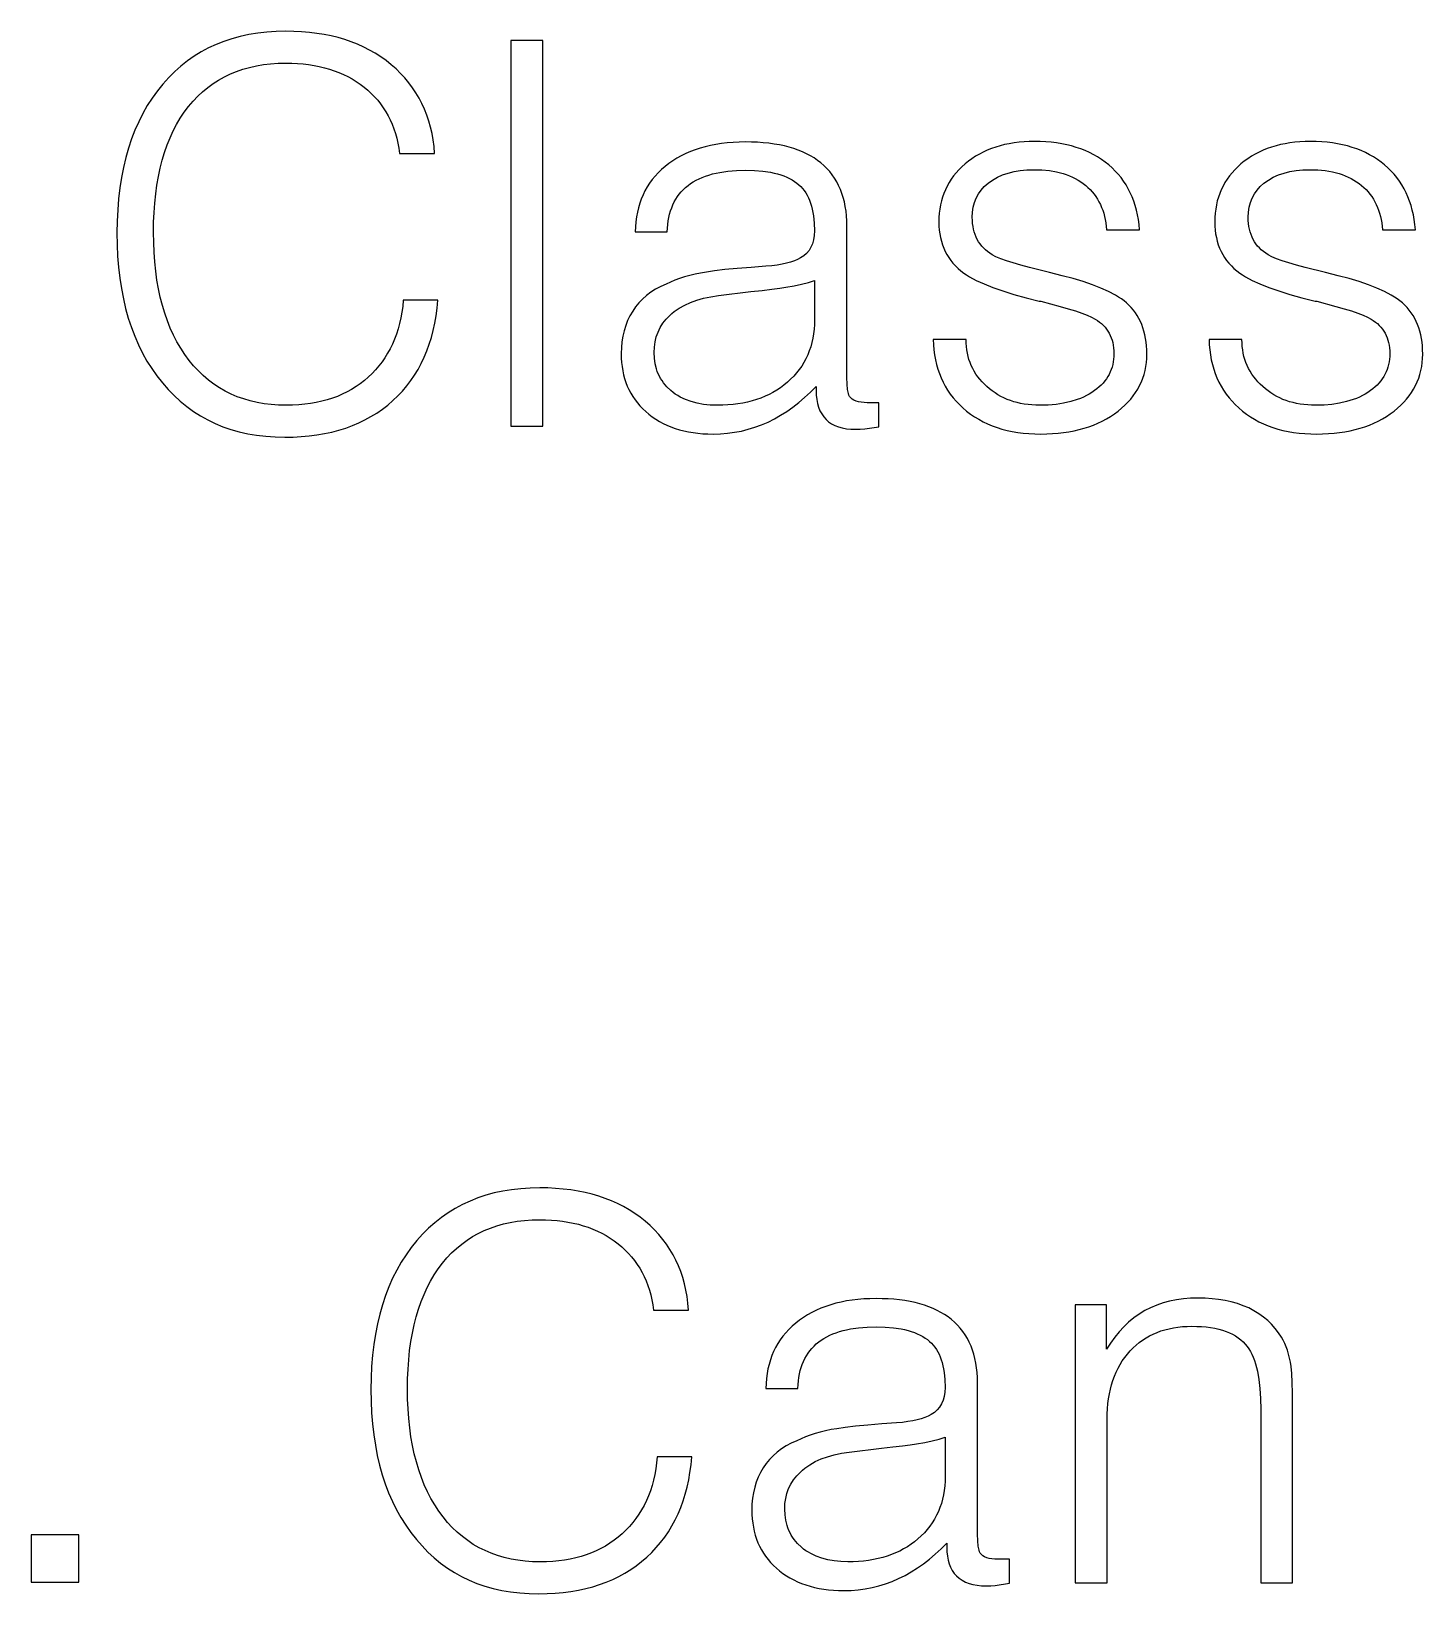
# Model space of a CAD drawing. Header units: millimetres. Extents: x 17 to 658, y 14 to 591.
# Drawn here: x 379.6 to 451.8, y 509.8 to 590.9 of the extents above; entities that cross this region are included whole.
import ezdxf

# ---------------------------------------------------------------- set-up
doc = ezdxf.new("R2010")
doc.units = ezdxf.units.MM

msp = doc.modelspace()

# ---------------------------------------------------------------- linework, layer by layer
at = {"flags": 128}
for points in [[(398.89047, 576.89589), (398.857971, 576.581802), (398.814674, 576.276395), (398.760579, 575.979668), (398.695687, 575.691621), (398.619996, 575.412256), (398.533508, 575.141571), (398.436223, 574.879566), (398.328139, 574.626242), (398.209258, 574.381599), (398.079579, 574.145636), (397.939102, 573.918353), (397.787827, 573.699752), (397.625755, 573.48983), (397.452885, 573.28859), (397.269217, 573.09603), (397.074752, 572.91215), (396.870759, 572.73494), (396.658508, 572.569162), (396.438001, 572.414818), (396.209237, 572.271906), (395.972215, 572.140427), (395.726937, 572.020382), (395.473401, 571.911769), (395.211608, 571.814589), (394.941558, 571.728842), (394.663251, 571.654528), (394.376687, 571.591647), (394.081865, 571.540199), (393.778787, 571.500183), (393.467451, 571.471601), (393.147859, 571.454452), (392.820009, 571.448735), (392.425573, 571.457839), (392.041723, 571.485151), (391.668459, 571.530671), (391.305781, 571.594399), (390.95369, 571.676335), (390.612184, 571.776479), (390.281264, 571.894831), (389.96093, 572.031391), (389.651183, 572.186159), (389.352021, 572.359135), (389.063446, 572.550319), (388.785456, 572.759711), (388.518053, 572.987311), (388.261235, 573.233119), (388.015004, 573.497135), (387.779359, 573.779359), (387.556205, 574.084766), (387.347448, 574.404782), (387.153088, 574.739407), (386.973126, 575.08864), (386.80756, 575.452483), (386.656391, 575.830934), (386.519619, 576.223994), (386.397245, 576.631662), (386.289267, 577.053939), (386.195687, 577.490825), (386.116503, 577.94232), (386.051716, 578.408424), (386.001327, 578.889136), (385.965334, 579.384457), (385.943739, 579.894387), (385.93654, 580.418925), (385.943633, 580.939864), (385.964911, 581.445771), (386.000374, 581.936646), (386.050023, 582.412489), (386.113856, 582.873299), (386.191876, 583.319077), (386.28408, 583.749824), (386.39047, 584.165537), (386.511045, 584.566219), (386.645805, 584.951869), (386.794751, 585.322486), (386.957882, 585.678071), (387.135198, 586.018624), (387.326699, 586.344145), (387.532386, 586.654634), (387.752258, 586.95009), (387.984728, 587.222469), (388.228207, 587.477275), (388.482695, 587.714509), (388.748193, 587.934169), (389.024701, 588.136256), (389.312218, 588.320771), (389.610744, 588.487713), (389.92028, 588.637082), (390.240825, 588.768878), (390.57238, 588.883102), (390.914945, 588.979752), (391.268519, 589.05883), (391.633102, 589.120335), (392.008695, 589.164267), (392.395297, 589.190626), (392.792909, 589.199413), (393.100963, 589.194543), (393.401818, 589.179935), (393.695475, 589.155587), (393.981933, 589.1215), (394.261193, 589.077673), (394.533254, 589.024108), (394.798117, 588.960803), (395.055781, 588.88776), (395.306247, 588.804977), (395.549514, 588.712455), (395.785583, 588.610194), (396.014453, 588.498193), (396.236125, 588.376454), (396.450598, 588.244975), (396.657873, 588.103757), (396.857949, 587.9528), (397.049345, 587.793269), (397.230578, 587.626327), (397.401649, 587.451975), (397.562556, 587.270212), (397.713302, 587.08104), (397.853884, 586.884457), (397.984304, 586.680464), (398.104562, 586.469061), (398.214657, 586.250247), (398.314589, 586.024023), (398.404359, 585.790389), (398.483966, 585.549345), (398.55341, 585.300891), (398.612692, 585.045026), (398.661811, 584.781751), (398.700768, 584.511066), (400.516486, 584.511066), (400.485469, 584.865698), (400.439843, 585.211439), (400.379608, 585.548286), (400.304765, 585.876242), (400.215313, 586.195305), (400.111252, 586.505477), (399.992583, 586.806755), (399.859304, 587.099142), (399.711417, 587.382636), (399.548922, 587.657238), (399.371817, 587.922948), (399.180104, 588.179765), (398.973782, 588.42769), (398.752851, 588.666723), (398.517312, 588.896864), (398.267164, 589.118112), (398.001242, 589.328139), (397.725158, 589.524616), (397.438911, 589.707543), (397.142502, 589.87692), (396.83593, 590.032746), (396.519196, 590.175023), (396.192299, 590.303749), (395.855239, 590.418925), (395.508017, 590.520551), (395.150632, 590.608627), (394.783085, 590.683153), (394.405375, 590.744128), (394.017502, 590.791554), (393.619467, 590.825429), (393.211269, 590.845754), (392.792909, 590.852529), (392.294835, 590.841837), (391.8101, 590.809762), (391.338704, 590.756302), (390.880646, 590.681459), (390.435926, 590.585232), (390.004545, 590.467621), (389.586502, 590.328626), (389.181798, 590.168248), (388.790432, 589.986485), (388.412404, 589.783339), (388.047715, 589.558809), (387.696364, 589.312895), (387.358352, 589.045598), (387.033678, 588.756916), (386.722342, 588.446851), (386.424345, 588.115402), (386.135558, 587.758123), (385.865402, 587.384118), (385.613878, 586.993387), (385.380985, 586.58593), (385.166723, 586.161748), (384.971093, 585.720839), (384.794094, 585.263204), (384.635727, 584.788844), (384.495991, 584.297757), (384.374887, 583.789945), (384.272414, 583.265406), (384.188573, 582.724142), (384.123363, 582.166151), (384.076784, 581.591435), (384.048837, 580.999993), (384.039521, 580.391825), (384.048731, 579.780269), (384.076361, 579.185439), (384.12241, 578.607335), (384.186879, 578.045958), (384.269768, 577.501306), (384.371076, 576.97338), (384.490804, 576.46218), (384.628952, 575.967706), (384.78552, 575.489957), (384.960507, 575.028935), (385.153914, 574.584639), (385.365741, 574.157069), (385.595987, 573.746224), (385.844653, 573.352106), (386.111739, 572.974713), (386.397245, 572.614047), (386.69196, 572.272753), (387.000226, 571.953478), (387.322042, 571.656222), (387.657407, 571.380985), (388.006323, 571.127766), (388.36879, 570.896567), (388.744806, 570.687387), (389.134372, 570.500226), (389.537489, 570.335084), (389.954155, 570.19196), (390.384372, 570.070856), (390.828139, 569.971771), (391.285456, 569.894704), (391.756323, 569.839657), (392.240741, 569.806628), (392.738708, 569.795619), (393.173477, 569.803029), (393.597025, 569.82526), (394.009351, 569.862311), (394.410456, 569.914182), (394.80034, 569.980875), (395.179003, 570.062387), (395.546445, 570.15872), (395.902665, 570.269874), (396.247664, 570.395847), (396.581442, 570.536642), (396.903999, 570.692257), (397.215334, 570.862692), (397.515449, 571.047948), (397.804342, 571.248024), (398.082014, 571.462921), (398.348464, 571.692638), (398.602106, 571.93527), (398.84135, 572.188911), (399.066198, 572.453563), (399.276649, 572.729223), (399.472702, 573.015893), (399.654359, 573.313573), (399.821618, 573.622262), (399.974481, 573.94196), (400.112946, 574.272668), (400.237014, 574.614386), (400.346686, 574.967113), (400.44196, 575.330849), (400.522838, 575.705595), (400.589318, 576.09135), (400.641401, 576.488115), (400.679088, 576.89589), (398.89047, 576.89589)], [(404.473126, 570.364724), (406.126242, 570.364724), (406.126242, 590.364724), (404.473126, 590.364724), (404.473126, 570.364724)], [(420.299684, 572.424345), (420.299684, 572.207543), (420.307729, 571.970839), (420.331865, 571.748532), (420.372092, 571.540622), (420.42841, 571.347109), (420.500819, 571.167993), (420.589318, 571.003275), (420.693908, 570.852953), (420.814589, 570.717028), (420.951361, 570.596347), (421.104223, 570.491757), (421.273176, 570.403258), (421.45822, 570.330849), (421.659355, 570.274531), (421.876581, 570.234304), (422.109897, 570.210168), (422.359304, 570.202123), (422.582882, 570.208898), (422.820009, 570.229223), (423.551716, 570.337624), (423.551716, 571.584237), (422.95551, 571.584237), (422.786981, 571.589318), (422.633695, 571.604562), (422.495653, 571.629968), (422.372855, 571.665537), (422.2653, 571.711269), (422.17299, 571.767164), (422.095924, 571.83322), (422.034101, 571.90944), (422.002343, 571.972109), (421.974819, 572.051716), (421.932475, 572.261743), (421.907069, 572.539521), (421.8986, 572.88505), (421.8986, 580.744128), (421.893307, 581.011002), (421.877428, 581.269619), (421.850963, 581.519979), (421.813911, 581.762082), (421.766274, 581.995928), (421.708051, 582.221516), (421.639242, 582.438848), (421.559846, 582.647922), (421.469865, 582.84874), (421.369298, 583.0413), (421.258144, 583.225603), (421.136405, 583.401649), (421.004079, 583.569437), (420.861168, 583.728969), (420.70767, 583.880244), (420.543586, 584.023261), (420.372728, 584.154528), (420.19213, 584.277326), (420.001793, 584.391655), (419.801716, 584.497516), (419.591901, 584.594907), (419.372346, 584.68383), (419.143053, 584.764284), (418.90402, 584.836269), (418.655248, 584.899785), (418.396737, 584.954833), (418.128486, 585.001411), (417.850497, 585.039521), (417.562768, 585.069162), (417.2653, 585.090334), (416.958093, 585.103037), (416.641147, 585.107272), (416.316791, 585.102296), (416.000903, 585.08737), (415.693485, 585.062493), (415.394535, 585.027665), (415.104054, 584.982886), (414.822042, 584.928156), (414.548498, 584.863475), (414.283424, 584.788844), (414.026818, 584.704261), (413.778681, 584.609728), (413.539013, 584.505244), (413.307814, 584.390808), (413.085084, 584.266422), (412.870822, 584.132086), (412.665029, 583.987798), (412.467706, 583.833559), (412.283826, 583.674239), (412.111591, 583.507932), (411.951001, 583.334639), (411.802055, 583.154359), (411.664754, 582.967092), (411.539098, 582.772838), (411.425086, 582.571597), (411.322719, 582.363369), (411.231997, 582.148155), (411.152919, 581.925954), (411.085486, 581.696766), (411.029697, 581.460592), (410.985554, 581.21743), (410.953054, 580.967282), (410.9322, 580.710147), (410.92299, 580.446025), (412.576107, 580.446025), (412.586693, 580.64282), (412.604901, 580.833474), (412.630731, 581.017989), (412.664182, 581.196364), (412.705256, 581.368599), (412.753952, 581.534694), (412.81027, 581.694649), (412.87421, 581.848464), (412.945771, 581.99614), (413.024955, 582.137675), (413.11176, 582.273071), (413.206188, 582.402326), (413.308237, 582.525442), (413.417909, 582.642418), (413.535202, 582.753253), (413.660117, 582.857949), (413.792443, 582.953118), (413.931967, 583.042147), (414.07869, 583.125035), (414.232611, 583.201784), (414.39373, 583.272393), (414.562048, 583.336862), (414.737565, 583.395191), (414.92028, 583.44738), (415.110194, 583.49343), (415.307306, 583.533339), (415.723126, 583.594738), (416.167739, 583.631577), (416.641147, 583.643857), (417.105239, 583.632001), (417.535456, 583.596432), (417.931798, 583.53715), (418.117265, 583.498617), (418.294264, 583.454155), (418.462794, 583.403766), (418.622855, 583.347448), (418.774447, 583.285202), (418.91757, 583.217028), (419.052224, 583.142926), (419.17841, 583.062895), (419.296127, 582.976937), (419.405375, 582.88505), (419.503825, 582.793163), (419.595924, 582.693654), (419.681671, 582.586523), (419.761066, 582.471771), (419.83411, 582.349396), (419.900802, 582.219399), (419.961142, 582.081781), (420.015131, 581.93654), (420.062768, 581.783678), (420.104054, 581.623193), (420.138988, 581.455087), (420.16757, 581.279359), (420.20568, 580.905036), (420.218383, 580.500226), (420.20695, 580.258864), (420.172651, 580.036134), (420.115487, 579.832035), (420.035456, 579.646567), (419.93256, 579.479731), (419.806798, 579.331527), (419.65817, 579.201953), (419.486676, 579.091012), (419.340165, 579.013098), (419.171635, 578.94196), (418.981086, 578.877597), (418.768519, 578.820009), (418.533932, 578.769196), (418.277326, 578.725158), (417.998701, 578.687895), (417.698058, 578.657407), (416.93925, 578.603207), (416.204155, 578.547313), (415.570687, 578.488031), (415.038844, 578.425361), (414.608627, 578.359304), (414.309254, 578.308068), (414.02089, 578.24921), (413.743535, 578.182729), (413.477191, 578.108627), (413.221855, 578.026903), (412.977529, 577.937556), (412.744213, 577.840588), (412.521906, 577.735998), (412.239894, 577.607272), (411.976513, 577.464995), (411.731764, 577.309169), (411.505646, 577.139792), (411.298159, 576.956865), (411.109304, 576.760388), (410.939081, 576.550361), (410.787489, 576.326784), (410.647753, 576.090927), (410.526649, 575.844061), (410.424176, 575.586185), (410.340334, 575.317299), (410.275124, 575.037404), (410.228546, 574.7465), (410.200598, 574.444586), (410.191283, 574.131662), (410.196258, 573.900781), (410.211185, 573.675615), (410.236062, 573.456167), (410.27089, 573.242435), (410.315669, 573.034419), (410.370399, 572.832119), (410.435079, 572.635537), (410.509711, 572.44467), (410.594293, 572.25952), (410.688827, 572.080087), (410.793311, 571.90637), (410.907746, 571.738369), (411.032132, 571.576085), (411.166469, 571.419518), (411.310757, 571.268667), (411.464995, 571.123532), (411.631091, 570.98242), (411.804172, 570.850412), (411.984241, 570.727508), (412.171296, 570.613708), (412.365338, 570.509012), (412.566367, 570.41342), (412.774383, 570.326932), (412.989386, 570.249548), (413.211375, 570.181268), (413.440351, 570.122092), (413.676314, 570.07202), (413.919264, 570.031052), (414.1692, 569.999188), (414.426124, 569.976428), (414.690034, 569.962772), (414.96093, 569.95822), (415.33737, 569.96796), (415.707882, 569.997177), (416.072465, 570.045873), (416.43112, 570.114047), (416.783847, 570.201699), (417.130646, 570.30883), (417.471516, 570.435439), (417.806459, 570.581527), (418.135897, 570.746669), (418.460253, 570.930443), (418.779528, 571.132848), (419.093722, 571.353884), (419.402834, 571.593552), (419.706865, 571.851852), (420.005815, 572.128783), (420.299684, 572.424345)], [(426.370145, 574.863369), (426.38253, 574.589085), (426.406137, 574.321787), (426.440965, 574.061477), (426.487014, 573.808153), (426.544285, 573.561815), (426.612777, 573.322465), (426.69249, 573.090101), (426.783424, 572.864724), (426.885579, 572.646334), (426.998956, 572.434931), (427.123553, 572.230515), (427.259372, 572.033085), (427.406412, 571.842642), (427.564674, 571.659186), (427.734156, 571.482717), (427.91486, 571.313234), (428.108479, 571.14915), (428.309931, 570.995653), (428.519217, 570.852741), (428.736337, 570.720416), (428.96129, 570.598676), (429.194077, 570.487523), (429.434698, 570.386955), (429.683153, 570.296974), (429.939441, 570.217578), (430.203563, 570.148769), (430.475518, 570.090546), (430.755307, 570.042909), (431.04293, 570.005858), (431.338386, 569.979393), (431.641677, 569.963513), (431.9528, 569.95822), (432.260643, 569.962878), (432.560863, 569.976852), (432.853461, 570.000141), (433.138437, 570.032746), (433.415792, 570.074667), (433.685524, 570.125903), (433.947634, 570.186456), (434.202123, 570.256323), (434.448989, 570.335507), (434.688234, 570.424006), (434.919857, 570.521821), (435.143857, 570.628952), (435.360236, 570.745399), (435.568993, 570.871161), (435.770128, 571.006239), (435.96364, 571.150632), (436.144133, 571.298731), (436.31298, 571.451699), (436.470183, 571.609537), (436.615741, 571.772245), (436.749654, 571.939822), (436.871923, 572.112269), (436.982547, 572.289585), (437.081527, 572.471771), (437.168862, 572.658826), (437.244552, 572.850751), (437.308597, 573.047545), (437.360998, 573.24921), (437.401754, 573.455743), (437.430866, 573.667147), (437.448333, 573.883419), (437.454155, 574.104562), (437.450027, 574.318188), (437.437641, 574.525463), (437.416998, 574.726386), (437.388098, 574.920958), (437.350941, 575.109177), (437.305527, 575.291046), (437.251856, 575.466562), (437.189928, 575.635727), (437.119742, 575.798541), (437.0413, 575.955002), (436.9546, 576.105112), (436.859643, 576.248871), (436.756429, 576.386278), (436.644958, 576.517333), (436.52523, 576.642036), (436.397245, 576.760388), (436.269895, 576.864343), (436.131747, 576.966181), (435.982801, 577.065902), (435.823058, 577.163505), (435.471178, 577.35236), (435.076107, 577.532746), (434.637844, 577.704664), (434.156391, 577.868112), (433.631747, 578.023092), (433.063911, 578.169603), (432.413505, 578.332204), (431.363369, 578.593044), (430.914521, 578.715842), (430.516486, 578.833559), (430.169264, 578.946195), (429.872855, 579.053749), (429.627258, 579.156222), (429.432475, 579.253613), (429.307772, 579.334279), (429.191113, 579.420449), (429.082501, 579.512125), (428.981933, 579.609304), (428.889411, 579.711989), (428.804935, 579.820178), (428.728503, 579.933873), (428.660117, 580.053071), (428.599777, 580.177775), (428.547482, 580.307983), (428.503232, 580.443696), (428.467028, 580.584914), (428.438869, 580.731637), (428.418756, 580.883864), (428.406688, 581.041596), (428.402665, 581.204833), (428.415368, 581.475412), (428.453478, 581.731594), (428.516994, 581.97338), (428.605917, 582.200768), (428.720246, 582.413759), (428.859982, 582.612353), (429.025124, 582.79655), (429.215673, 582.96635), (429.448566, 583.131493), (429.70009, 583.274616), (429.970246, 583.39572), (430.259033, 583.494806), (430.566452, 583.571872), (430.892502, 583.62692), (431.237184, 583.659948), (431.600497, 583.670958), (432.009965, 583.658254), (432.398261, 583.620145), (432.765385, 583.556628), (433.111337, 583.467706), (433.276373, 583.413717), (433.436117, 583.353376), (433.590567, 583.286684), (433.739724, 583.21364), (433.883589, 583.134245), (434.02216, 583.048498), (434.155438, 582.9564), (434.283424, 582.857949), (434.401987, 582.750501), (434.513776, 582.638183), (434.61879, 582.520996), (434.717028, 582.398939), (434.808491, 582.272012), (434.89318, 582.140216), (434.971093, 582.00355), (435.042231, 581.862014), (435.106594, 581.715609), (435.164182, 581.564335), (435.214995, 581.408191), (435.259033, 581.247177), (435.296296, 581.081294), (435.326784, 580.910541), (435.367435, 580.554426), (437.074752, 580.554426), (437.049451, 580.821618), (437.014199, 581.081188), (436.968997, 581.333136), (436.913844, 581.577462), (436.84874, 581.814166), (436.773685, 582.043248), (436.688679, 582.264708), (436.593722, 582.478546), (436.488814, 582.684762), (436.373956, 582.883356), (436.249146, 583.074328), (436.114386, 583.257678), (435.969675, 583.433407), (435.815012, 583.601513), (435.650399, 583.761998), (435.475836, 583.91486), (435.292485, 584.062535), (435.101513, 584.200683), (434.902919, 584.329304), (434.696703, 584.448397), (434.482865, 584.557962), (434.261405, 584.658), (434.032323, 584.748511), (433.795619, 584.829494), (433.551293, 584.90095), (433.299345, 584.962878), (433.039775, 585.015279), (432.772584, 585.058153), (432.49777, 585.091499), (432.215334, 585.115317), (431.925277, 585.129608), (431.627597, 585.134372), (431.353101, 585.12982), (431.085168, 585.116164), (430.823799, 585.093404), (430.568993, 585.06154), (430.32075, 585.020572), (430.079071, 584.9705), (429.843955, 584.911324), (429.615402, 584.843044), (429.393413, 584.76566), (429.177987, 584.679172), (428.969124, 584.58358), (428.766825, 584.478884), (428.571089, 584.365084), (428.381916, 584.24218), (428.199307, 584.110172), (428.023261, 583.969061), (427.859177, 583.82075), (427.70568, 583.667147), (427.562768, 583.50825), (427.430443, 583.344061), (427.308703, 583.174578), (427.19755, 582.999802), (427.096982, 582.819734), (427.007001, 582.634372), (426.927606, 582.443718), (426.858796, 582.24777), (426.800573, 582.046529), (426.752936, 581.839995), (426.715885, 581.628169), (426.68942, 581.411049), (426.673541, 581.188636), (426.668248, 580.96093), (426.673329, 580.747304), (426.688573, 580.540029), (426.713979, 580.339106), (426.749548, 580.144535), (426.79528, 579.956315), (426.851174, 579.774447), (426.917231, 579.59893), (426.993451, 579.429765), (427.079833, 579.266952), (427.176378, 579.11049), (427.283085, 578.96038), (427.399955, 578.816621), (427.526987, 578.679215), (427.664182, 578.548159), (427.81154, 578.423456), (427.969061, 578.305104), (428.108161, 578.210465), (428.261235, 578.116249), (428.609304, 577.929088), (429.013268, 577.74362), (429.473126, 577.559846), (429.988878, 577.377766), (430.560524, 577.19738), (431.188065, 577.018688), (431.8715, 576.841689), (431.9528, 576.841689), (432.952123, 576.580849), (433.378105, 576.458051), (433.754968, 576.340334), (434.082712, 576.227699), (434.361337, 576.120145), (434.590842, 576.017672), (434.771229, 575.92028), (434.889369, 575.846601), (434.999887, 575.767841), (435.102783, 575.684), (435.198058, 575.595077), (435.28571, 575.501073), (435.365741, 575.401987), (435.438149, 575.297821), (435.502936, 575.188573), (435.5601, 575.074243), (435.609643, 574.954833), (435.651564, 574.830341), (435.685863, 574.700768), (435.71254, 574.566113), (435.731594, 574.426378), (435.743027, 574.281561), (435.746838, 574.131662), (435.742921, 573.98441), (435.731171, 573.840758), (435.711587, 573.700704), (435.684169, 573.56425), (435.648917, 573.431395), (435.605832, 573.30214), (435.554913, 573.176483), (435.496161, 573.054426), (435.429575, 572.935969), (435.355155, 572.82111), (435.272901, 572.709851), (435.182814, 572.602191), (435.084893, 572.49813), (434.979138, 572.397668), (434.86555, 572.300806), (434.744128, 572.207543), (434.609156, 572.115656), (434.468468, 572.029697), (434.322063, 571.949667), (434.169941, 571.875565), (434.012103, 571.80739), (433.848549, 571.745145), (433.504291, 571.638437), (433.137167, 571.555443), (432.747177, 571.496161), (432.334321, 571.460592), (431.8986, 571.448735), (431.691008, 571.452546), (431.488285, 571.463979), (431.290432, 571.483034), (431.097448, 571.509711), (430.909334, 571.54401), (430.72609, 571.58593), (430.547715, 571.635473), (430.37421, 571.692638), (430.205574, 571.757424), (430.041808, 571.829833), (429.882911, 571.909863), (429.728884, 571.997516), (429.579727, 572.09279), (429.435439, 572.195687), (429.296021, 572.306205), (429.161472, 572.424345), (429.030206, 572.545026), (428.907407, 572.669941), (428.793078, 572.799091), (428.687218, 572.932475), (428.589826, 573.070094), (428.500903, 573.211947), (428.420449, 573.358034), (428.348464, 573.508356), (428.284948, 573.662912), (428.229901, 573.821703), (428.183322, 573.984728), (428.145212, 574.151987), (428.115571, 574.323481), (428.094399, 574.49921), (428.081696, 574.679172), (428.077462, 574.863369), (426.370145, 574.863369)], [(440.679088, 574.863369), (440.691473, 574.589085), (440.71508, 574.321787), (440.749908, 574.061477), (440.795958, 573.808153), (440.853228, 573.561815), (440.92172, 573.322465), (441.001433, 573.090101), (441.092367, 572.864724), (441.194522, 572.646334), (441.307899, 572.434931), (441.432496, 572.230515), (441.568315, 572.033085), (441.715355, 571.842642), (441.873617, 571.659186), (442.043099, 571.482717), (442.223803, 571.313234), (442.417422, 571.14915), (442.618874, 570.995653), (442.82816, 570.852741), (443.04528, 570.720416), (443.270233, 570.598676), (443.503021, 570.487523), (443.743641, 570.386955), (443.992096, 570.296974), (444.248384, 570.217578), (444.512506, 570.148769), (444.784461, 570.090546), (445.06425, 570.042909), (445.351873, 570.005858), (445.647329, 569.979393), (445.95062, 569.963513), (446.261743, 569.95822), (446.569586, 569.962878), (446.869806, 569.976852), (447.162404, 570.000141), (447.44738, 570.032746), (447.724735, 570.074667), (447.994467, 570.125903), (448.256577, 570.186456), (448.511066, 570.256323), (448.757932, 570.335507), (448.997177, 570.424006), (449.2288, 570.521821), (449.4528, 570.628952), (449.669179, 570.745399), (449.877936, 570.871161), (450.079071, 571.006239), (450.272584, 571.150632), (450.453076, 571.298731), (450.621923, 571.451699), (450.779126, 571.609537), (450.924684, 571.772245), (451.058597, 571.939822), (451.180866, 572.112269), (451.29149, 572.289585), (451.39047, 572.471771), (451.477805, 572.658826), (451.553495, 572.850751), (451.61754, 573.047545), (451.669941, 573.24921), (451.710698, 573.455743), (451.739809, 573.667147), (451.757276, 573.883419), (451.763098, 574.104562), (451.75897, 574.318188), (451.746584, 574.525463), (451.725941, 574.726386), (451.697042, 574.920958), (451.659885, 575.109177), (451.61447, 575.291046), (451.560799, 575.466562), (451.498871, 575.635727), (451.428685, 575.798541), (451.350243, 575.955002), (451.263543, 576.105112), (451.168586, 576.248871), (451.065372, 576.386278), (450.953901, 576.517333), (450.834173, 576.642036), (450.706188, 576.760388), (450.578838, 576.864343), (450.44069, 576.966181), (450.291744, 577.065902), (450.132001, 577.163505), (449.780121, 577.35236), (449.38505, 577.532746), (448.946787, 577.704664), (448.465334, 577.868112), (447.94069, 578.023092), (447.372855, 578.169603), (446.722448, 578.332204), (445.672313, 578.593044), (445.223464, 578.715842), (444.825429, 578.833559), (444.478207, 578.946195), (444.181798, 579.053749), (443.936201, 579.156222), (443.741418, 579.253613), (443.616715, 579.334279), (443.500056, 579.420449), (443.391444, 579.512125), (443.290876, 579.609304), (443.198354, 579.711989), (443.113878, 579.820178), (443.037446, 579.933873), (442.969061, 580.053071), (442.90872, 580.177775), (442.856425, 580.307983), (442.812175, 580.443696), (442.775971, 580.584914), (442.747812, 580.731637), (442.727699, 580.883864), (442.715631, 581.041596), (442.711608, 581.204833), (442.724311, 581.475412), (442.762421, 581.731594), (442.825937, 581.97338), (442.91486, 582.200768), (443.029189, 582.413759), (443.168925, 582.612353), (443.334067, 582.79655), (443.524616, 582.96635), (443.757509, 583.131493), (444.009033, 583.274616), (444.279189, 583.39572), (444.567977, 583.494806), (444.875395, 583.571872), (445.201445, 583.62692), (445.546127, 583.659948), (445.90944, 583.670958), (446.318908, 583.658254), (446.707204, 583.620145), (447.074328, 583.556628), (447.42028, 583.467706), (447.585316, 583.413717), (447.74506, 583.353376), (447.89951, 583.286684), (448.048668, 583.21364), (448.192532, 583.134245), (448.331103, 583.048498), (448.464381, 582.9564), (448.592367, 582.857949), (448.71093, 582.750501), (448.822719, 582.638183), (448.927733, 582.520996), (449.025971, 582.398939), (449.117435, 582.272012), (449.202123, 582.140216), (449.280036, 582.00355), (449.351174, 581.862014), (449.415537, 581.715609), (449.473126, 581.564335), (449.523939, 581.408191), (449.567977, 581.247177), (449.605239, 581.081294), (449.635727, 580.910541), (449.676378, 580.554426), (451.383695, 580.554426), (451.358394, 580.821618), (451.323143, 581.081188), (451.27794, 581.333136), (451.222787, 581.577462), (451.157683, 581.814166), (451.082628, 582.043248), (450.997622, 582.264708), (450.902665, 582.478546), (450.797757, 582.684762), (450.682899, 582.883356), (450.558089, 583.074328), (450.423329, 583.257678), (450.278618, 583.433407), (450.123956, 583.601513), (449.959343, 583.761998), (449.784779, 583.91486), (449.601428, 584.062535), (449.410456, 584.200683), (449.211862, 584.329304), (449.005646, 584.448397), (448.791808, 584.557962), (448.570348, 584.658), (448.341266, 584.748511), (448.104562, 584.829494), (447.860236, 584.90095), (447.608288, 584.962878), (447.348718, 585.015279), (447.081527, 585.058153), (446.806713, 585.091499), (446.524277, 585.115317), (446.23422, 585.129608), (445.93654, 585.134372), (445.662044, 585.12982), (445.394111, 585.116164), (445.132742, 585.093404), (444.877936, 585.06154), (444.629693, 585.020572), (444.388014, 584.9705), (444.152898, 584.911324), (443.924345, 584.843044), (443.702356, 584.76566), (443.48693, 584.679172), (443.278067, 584.58358), (443.075768, 584.478884), (442.880032, 584.365084), (442.690859, 584.24218), (442.50825, 584.110172), (442.332204, 583.969061), (442.16812, 583.82075), (442.014623, 583.667147), (441.871711, 583.50825), (441.739386, 583.344061), (441.617646, 583.174578), (441.506493, 582.999802), (441.405925, 582.819734), (441.315944, 582.634372), (441.236549, 582.443718), (441.167739, 582.24777), (441.109516, 582.046529), (441.061879, 581.839995), (441.024828, 581.628169), (440.998363, 581.411049), (440.982484, 581.188636), (440.977191, 580.96093), (440.982272, 580.747304), (440.997516, 580.540029), (441.022922, 580.339106), (441.058491, 580.144535), (441.104223, 579.956315), (441.160117, 579.774447), (441.226174, 579.59893), (441.302394, 579.429765), (441.388776, 579.266952), (441.485321, 579.11049), (441.592028, 578.96038), (441.708898, 578.816621), (441.83593, 578.679215), (441.973126, 578.548159), (442.120483, 578.423456), (442.278004, 578.305104), (442.417104, 578.210465), (442.570178, 578.116249), (442.918248, 577.929088), (443.322211, 577.74362), (443.782069, 577.559846), (444.297821, 577.377766), (444.869467, 577.19738), (445.497008, 577.018688), (446.180443, 576.841689), (446.261743, 576.841689), (447.261066, 576.580849), (447.687048, 576.458051), (448.063911, 576.340334), (448.391655, 576.227699), (448.67028, 576.120145), (448.899785, 576.017672), (449.080172, 575.92028), (449.198312, 575.846601), (449.30883, 575.767841), (449.411727, 575.684), (449.507001, 575.595077), (449.594653, 575.501073), (449.674684, 575.401987), (449.747092, 575.297821), (449.811879, 575.188573), (449.869044, 575.074243), (449.918586, 574.954833), (449.960507, 574.830341), (449.994806, 574.700768), (450.021483, 574.566113), (450.040537, 574.426378), (450.05197, 574.281561), (450.055781, 574.131662), (450.051865, 573.98441), (450.040114, 573.840758), (450.02053, 573.700704), (449.993112, 573.56425), (449.95786, 573.431395), (449.914775, 573.30214), (449.863856, 573.176483), (449.805104, 573.054426), (449.738518, 572.935969), (449.664098, 572.82111), (449.581844, 572.709851), (449.491757, 572.602191), (449.393836, 572.49813), (449.288082, 572.397668), (449.174493, 572.300806), (449.053071, 572.207543), (448.918099, 572.115656), (448.777411, 572.029697), (448.631006, 571.949667), (448.478884, 571.875565), (448.321046, 571.80739), (448.157492, 571.745145), (447.813234, 571.638437), (447.44611, 571.555443), (447.05612, 571.496161), (446.643264, 571.460592), (446.207543, 571.448735), (445.999951, 571.452546), (445.797228, 571.463979), (445.599375, 571.483034), (445.406391, 571.509711), (445.218277, 571.54401), (445.035033, 571.58593), (444.856658, 571.635473), (444.683153, 571.692638), (444.514517, 571.757424), (444.350751, 571.829833), (444.191854, 571.909863), (444.037827, 571.997516), (443.88867, 572.09279), (443.744382, 572.195687), (443.604964, 572.306205), (443.470416, 572.424345), (443.339149, 572.545026), (443.21635, 572.669941), (443.102021, 572.799091), (442.996161, 572.932475), (442.898769, 573.070094), (442.809846, 573.211947), (442.729393, 573.358034), (442.657407, 573.508356), (442.593891, 573.662912), (442.538844, 573.821703), (442.492265, 573.984728), (442.454155, 574.151987), (442.424514, 574.323481), (442.403342, 574.49921), (442.390639, 574.679172), (442.386405, 574.863369), (440.679088, 574.863369)], [(420.218383, 577.9257), (420.218383, 575.89318), (420.212878, 575.642291), (420.196364, 575.397753), (420.16884, 575.159567), (420.130307, 574.927733), (420.080764, 574.70225), (420.020212, 574.483119), (419.948651, 574.270339), (419.866079, 574.063911), (419.772499, 573.863835), (419.667909, 573.670111), (419.552309, 573.482738), (419.4257, 573.301716), (419.288082, 573.127047), (419.139453, 572.958729), (418.979816, 572.796762), (418.809169, 572.641147), (418.633017, 572.496754), (418.45009, 572.361676), (418.260388, 572.235914), (418.063911, 572.119467), (417.860659, 572.012336), (417.650632, 571.914521), (417.43383, 571.826022), (417.210253, 571.746838), (416.979901, 571.67697), (416.742773, 571.616418), (416.498871, 571.565182), (416.248193, 571.523261), (415.990741, 571.490656), (415.726513, 571.467367), (415.45551, 571.453393), (415.177733, 571.448735), (414.808068, 571.460592), (414.457882, 571.496161), (414.127174, 571.555443), (413.815944, 571.638437), (413.524193, 571.745145), (413.25192, 571.875565), (413.123087, 571.949667), (412.999125, 572.029697), (412.880032, 572.115656), (412.765808, 572.207543), (412.562556, 572.404443), (412.471093, 572.508292), (412.386405, 572.615741), (412.308491, 572.726788), (412.237353, 572.841435), (412.17299, 572.959681), (412.115402, 573.081527), (412.064589, 573.206971), (412.020551, 573.336015), (411.9528, 573.604901), (411.91215, 573.888183), (411.8986, 574.185863), (411.911303, 574.470839), (411.949413, 574.743112), (412.012929, 575.002682), (412.101852, 575.249548), (412.216181, 575.483712), (412.355917, 575.705172), (412.521059, 575.913928), (412.711608, 576.109982), (412.826255, 576.212455), (412.946618, 576.309846), (413.204494, 576.489386), (413.485236, 576.6486), (413.788844, 576.787489), (414.115317, 576.906052), (414.464657, 577.004291), (414.836862, 577.082204), (415.231933, 577.139792), (416.91215, 577.356594), (417.503275, 577.410795), (418.002936, 577.464995), (418.411134, 577.519196), (418.727868, 577.573397), (419.156391, 577.646229), (419.547651, 577.729223), (419.901649, 577.82238), (420.218383, 577.9257)], [(412.061201, 516.89589), (412.028702, 516.581802), (411.985405, 516.276395), (411.931311, 515.979668), (411.866418, 515.691621), (411.790728, 515.412256), (411.70424, 515.141571), (411.606954, 514.879566), (411.498871, 514.626242), (411.37999, 514.381599), (411.250311, 514.145636), (411.109834, 513.918353), (410.958559, 513.699752), (410.796487, 513.48983), (410.623617, 513.28859), (410.439949, 513.09603), (410.245483, 512.91215), (410.04149, 512.73494), (409.82924, 512.569162), (409.608733, 512.414818), (409.379968, 512.271906), (409.142947, 512.140427), (408.897668, 512.020382), (408.644133, 511.911769), (408.38234, 511.814589), (408.11229, 511.728842), (407.833983, 511.654528), (407.547418, 511.591647), (407.252597, 511.540199), (406.949519, 511.500183), (406.638183, 511.471601), (406.318591, 511.454452), (405.990741, 511.448735), (405.596305, 511.457839), (405.212455, 511.485151), (404.839191, 511.530671), (404.476513, 511.594399), (404.124421, 511.676335), (403.782916, 511.776479), (403.451996, 511.894831), (403.131662, 512.031391), (402.821915, 512.186159), (402.522753, 512.359135), (402.234177, 512.550319), (401.956188, 512.759711), (401.688784, 512.987311), (401.431967, 513.233119), (401.185736, 513.497135), (400.95009, 513.779359), (400.726937, 514.084766), (400.51818, 514.404782), (400.32382, 514.739407), (400.143857, 515.08864), (399.978292, 515.452483), (399.827123, 515.830934), (399.690351, 516.223994), (399.567977, 516.631662), (399.459999, 517.053939), (399.366418, 517.490825), (399.287235, 517.94232), (399.222448, 518.408424), (399.172058, 518.889136), (399.136066, 519.384457), (399.11447, 519.894387), (399.107272, 520.418925), (399.114365, 520.939864), (399.135643, 521.445771), (399.171106, 521.936646), (399.220754, 522.412489), (399.284588, 522.873299), (399.362607, 523.319077), (399.454812, 523.749824), (399.561201, 524.165537), (399.681776, 524.566219), (399.816537, 524.951869), (399.965482, 525.322486), (400.128613, 525.678071), (400.30593, 526.018624), (400.497431, 526.344145), (400.703118, 526.654634), (400.92299, 526.95009), (401.15546, 527.222469), (401.398939, 527.477275), (401.653427, 527.714509), (401.918925, 527.934169), (402.195432, 528.136256), (402.482949, 528.320771), (402.781476, 528.487713), (403.091012, 528.637082), (403.411557, 528.768878), (403.743112, 528.883102), (404.085676, 528.979752), (404.43925, 529.05883), (404.803834, 529.120335), (405.179426, 529.164267), (405.566029, 529.190626), (405.96364, 529.199413), (406.271694, 529.194543), (406.57255, 529.179935), (406.866207, 529.155587), (407.152665, 529.1215), (407.431925, 529.077673), (407.703986, 529.024108), (407.968849, 528.960803), (408.226513, 528.88776), (408.476979, 528.804977), (408.720246, 528.712455), (408.956315, 528.610194), (409.185185, 528.498193), (409.406857, 528.376454), (409.62133, 528.244975), (409.828605, 528.103757), (410.028681, 527.9528), (410.220077, 527.793269), (410.40131, 527.626327), (410.57238, 527.451975), (410.733288, 527.270212), (410.884033, 527.08104), (411.024616, 526.884457), (411.155036, 526.680464), (411.275294, 526.469061), (411.385388, 526.250247), (411.485321, 526.024023), (411.57509, 525.790389), (411.654697, 525.549345), (411.724142, 525.300891), (411.783424, 525.045026), (411.832543, 524.781751), (411.8715, 524.511066), (413.687218, 524.511066), (413.656201, 524.865698), (413.610575, 525.211439), (413.55034, 525.548286), (413.475497, 525.876242), (413.386045, 526.195305), (413.281984, 526.505477), (413.163314, 526.806755), (413.030036, 527.099142), (412.882149, 527.382636), (412.719653, 527.657238), (412.542549, 527.922948), (412.350836, 528.179765), (412.144514, 528.42769), (411.923583, 528.666723), (411.688043, 528.896864), (411.437895, 529.118112), (411.171974, 529.328139), (410.89589, 529.524616), (410.609643, 529.707543), (410.313234, 529.87692), (410.006662, 530.032746), (409.689928, 530.175023), (409.363031, 530.303749), (409.025971, 530.418925), (408.678749, 530.520551), (408.321364, 530.608627), (407.953817, 530.683153), (407.576107, 530.744128), (407.188234, 530.791554), (406.790199, 530.825429), (406.382001, 530.845754), (405.96364, 530.852529), (405.465567, 530.841837), (404.980832, 530.809762), (404.509436, 530.756302), (404.051378, 530.681459), (403.606658, 530.585232), (403.175277, 530.467621), (402.757234, 530.328626), (402.352529, 530.168248), (401.961163, 529.986485), (401.583136, 529.783339), (401.218447, 529.558809), (400.867096, 529.312895), (400.529083, 529.045598), (400.204409, 528.756916), (399.893074, 528.446851), (399.595077, 528.115402), (399.30629, 527.758123), (399.036134, 527.384118), (398.784609, 526.993387), (398.551716, 526.58593), (398.337455, 526.161748), (398.141825, 525.720839), (397.964826, 525.263204), (397.806459, 524.788844), (397.666723, 524.297757), (397.545619, 523.789945), (397.443146, 523.265406), (397.359304, 522.724142), (397.294094, 522.166151), (397.247516, 521.591435), (397.219569, 520.999993), (397.210253, 520.391825), (397.219463, 519.780269), (397.247092, 519.185439), (397.293142, 518.607335), (397.357611, 518.045958), (397.440499, 517.501306), (397.541808, 516.97338), (397.661536, 516.46218), (397.799684, 515.967706), (397.956251, 515.489957), (398.131239, 515.028935), (398.324646, 514.584639), (398.536472, 514.157069), (398.766719, 513.746224), (399.015385, 513.352106), (399.282471, 512.974713), (399.567977, 512.614047), (399.862692, 512.272753), (400.170958, 511.953478), (400.492773, 511.656222), (400.828139, 511.380985), (401.177055, 511.127766), (401.539521, 510.896567), (401.915537, 510.687387), (402.305104, 510.500226), (402.70822, 510.335084), (403.124887, 510.19196), (403.555104, 510.070856), (403.998871, 509.971771), (404.456188, 509.894704), (404.927055, 509.839657), (405.411472, 509.806628), (405.90944, 509.795619), (406.344209, 509.803029), (406.767756, 509.82526), (407.180083, 509.862311), (407.581188, 509.914182), (407.971072, 509.980875), (408.349735, 510.062387), (408.717176, 510.15872), (409.073397, 510.269874), (409.418396, 510.395847), (409.752174, 510.536642), (410.07473, 510.692257), (410.386066, 510.862692), (410.68618, 511.047948), (410.975073, 511.248024), (411.252745, 511.462921), (411.519196, 511.692638), (411.772838, 511.93527), (412.012082, 512.188911), (412.23693, 512.453563), (412.44738, 512.729223), (412.643434, 513.015893), (412.82509, 513.313573), (412.99235, 513.622262), (413.145212, 513.94196), (413.283678, 514.272668), (413.407746, 514.614386), (413.517418, 514.967113), (413.612692, 515.330849), (413.693569, 515.705595), (413.76005, 516.09135), (413.812133, 516.488115), (413.849819, 516.89589), (412.061201, 516.89589)], [(427.074752, 512.424345), (427.074752, 512.207543), (427.082797, 511.970839), (427.106933, 511.748532), (427.14716, 511.540622), (427.203478, 511.347109), (427.275886, 511.167993), (427.364386, 511.003275), (427.468976, 510.852953), (427.589657, 510.717028), (427.726428, 510.596347), (427.879291, 510.491757), (428.048244, 510.403258), (428.233288, 510.330849), (428.434423, 510.274531), (428.651649, 510.234304), (428.884965, 510.210168), (429.134372, 510.202123), (429.357949, 510.208898), (429.595077, 510.229223), (430.326784, 510.337624), (430.326784, 511.584237), (429.730578, 511.584237), (429.562048, 511.589318), (429.408762, 511.604562), (429.27072, 511.629968), (429.147922, 511.665537), (429.040368, 511.711269), (428.948058, 511.767164), (428.870991, 511.83322), (428.809169, 511.90944), (428.777411, 511.972109), (428.749887, 512.051716), (428.707543, 512.261743), (428.682136, 512.539521), (428.673668, 512.88505), (428.673668, 520.744128), (428.668375, 521.011002), (428.652495, 521.269619), (428.62603, 521.519979), (428.588979, 521.762082), (428.541342, 521.995928), (428.483119, 522.221516), (428.41431, 522.438848), (428.334914, 522.647922), (428.244933, 522.84874), (428.144365, 523.0413), (428.033212, 523.225603), (427.911472, 523.401649), (427.779147, 523.569437), (427.636235, 523.728969), (427.482738, 523.880244), (427.318654, 524.023261), (427.147795, 524.154528), (426.967197, 524.277326), (426.77686, 524.391655), (426.576784, 524.497516), (426.366969, 524.594907), (426.147414, 524.68383), (425.91812, 524.764284), (425.679088, 524.836269), (425.430316, 524.899785), (425.171804, 524.954833), (424.903554, 525.001411), (424.625565, 525.039521), (424.337836, 525.069162), (424.040368, 525.090334), (423.733161, 525.103037), (423.416215, 525.107272), (423.091859, 525.102296), (422.775971, 525.08737), (422.468552, 525.062493), (422.169603, 525.027665), (421.879121, 524.982886), (421.597109, 524.928156), (421.323566, 524.863475), (421.058491, 524.788844), (420.801886, 524.704261), (420.553749, 524.609728), (420.314081, 524.505244), (420.082882, 524.390808), (419.860151, 524.266422), (419.64589, 524.132086), (419.440097, 523.987798), (419.242773, 523.833559), (419.058894, 523.674239), (418.886659, 523.507932), (418.726068, 523.334639), (418.577123, 523.154359), (418.439822, 522.967092), (418.314166, 522.772838), (418.200154, 522.571597), (418.097787, 522.363369), (418.007064, 522.148155), (417.927987, 521.925954), (417.860554, 521.696766), (417.804765, 521.460592), (417.760621, 521.21743), (417.728122, 520.967282), (417.707268, 520.710147), (417.698058, 520.446025), (419.351174, 520.446025), (419.36176, 520.64282), (419.379968, 520.833474), (419.405798, 521.017989), (419.43925, 521.196364), (419.480324, 521.368599), (419.52902, 521.534694), (419.585338, 521.694649), (419.649277, 521.848464), (419.720839, 521.99614), (419.800023, 522.137675), (419.886828, 522.273071), (419.981256, 522.402326), (420.083305, 522.525442), (420.192977, 522.642418), (420.31027, 522.753253), (420.435185, 522.857949), (420.567511, 522.953118), (420.707035, 523.042147), (420.853757, 523.125035), (421.007678, 523.201784), (421.168798, 523.272393), (421.337116, 523.336862), (421.512633, 523.395191), (421.695348, 523.44738), (421.885261, 523.49343), (422.082374, 523.533339), (422.498193, 523.594738), (422.942807, 523.631577), (423.416215, 523.643857), (423.880307, 523.632001), (424.310524, 523.596432), (424.706865, 523.53715), (424.892333, 523.498617), (425.069332, 523.454155), (425.237861, 523.403766), (425.397922, 523.347448), (425.549514, 523.285202), (425.692638, 523.217028), (425.827292, 523.142926), (425.953478, 523.062895), (426.071195, 522.976937), (426.180443, 522.88505), (426.278893, 522.793163), (426.370991, 522.693654), (426.456738, 522.586523), (426.536134, 522.471771), (426.609177, 522.349396), (426.675869, 522.219399), (426.73621, 522.081781), (426.790199, 521.93654), (426.837836, 521.783678), (426.879121, 521.623193), (426.914055, 521.455087), (426.942638, 521.279359), (426.980748, 520.905036), (426.993451, 520.500226), (426.982018, 520.258864), (426.947719, 520.036134), (426.890554, 519.832035), (426.810524, 519.646567), (426.707628, 519.479731), (426.581865, 519.331527), (426.433237, 519.201953), (426.261743, 519.091012), (426.115233, 519.013098), (425.946703, 518.94196), (425.756154, 518.877597), (425.543586, 518.820009), (425.309, 518.769196), (425.052394, 518.725158), (424.773769, 518.687895), (424.473126, 518.657407), (423.714318, 518.603207), (422.979223, 518.547313), (422.345754, 518.488031), (421.813911, 518.425361), (421.383695, 518.359304), (421.084321, 518.308068), (420.795958, 518.24921), (420.518603, 518.182729), (420.252258, 518.108627), (419.996923, 518.026903), (419.752597, 517.937556), (419.519281, 517.840588), (419.296974, 517.735998), (419.014962, 517.607272), (418.751581, 517.464995), (418.506832, 517.309169), (418.280714, 517.139792), (418.073227, 516.956865), (417.884372, 516.760388), (417.714149, 516.550361), (417.562556, 516.326784), (417.422821, 516.090927), (417.301716, 515.844061), (417.199243, 515.586185), (417.115402, 515.317299), (417.050192, 515.037404), (417.003613, 514.7465), (416.975666, 514.444586), (416.96635, 514.131662), (416.971326, 513.900781), (416.986252, 513.675615), (417.011129, 513.456167), (417.045958, 513.242435), (417.090737, 513.034419), (417.145466, 512.832119), (417.210147, 512.635537), (417.284779, 512.44467), (417.369361, 512.25952), (417.463895, 512.080087), (417.568379, 511.90637), (417.682814, 511.738369), (417.8072, 511.576085), (417.941537, 511.419518), (418.085825, 511.268667), (418.240063, 511.123532), (418.406158, 510.98242), (418.57924, 510.850412), (418.759309, 510.727508), (418.946364, 510.613708), (419.140406, 510.509012), (419.341435, 510.41342), (419.549451, 510.326932), (419.764453, 510.249548), (419.986443, 510.181268), (420.215419, 510.122092), (420.451382, 510.07202), (420.694332, 510.031052), (420.944268, 509.999188), (421.201191, 509.976428), (421.465101, 509.962772), (421.735998, 509.95822), (422.112438, 509.96796), (422.482949, 509.997177), (422.847533, 510.045873), (423.206188, 510.114047), (423.558915, 510.201699), (423.905714, 510.30883), (424.246584, 510.435439), (424.581527, 510.581527), (424.910964, 510.746669), (425.235321, 510.930443), (425.554596, 511.132848), (425.86879, 511.353884), (426.177902, 511.593552), (426.481933, 511.851852), (426.780883, 512.128783), (427.074752, 512.424345)], [(433.741418, 510.364724), (435.394535, 510.364724), (435.394535, 518.847109), (435.399193, 519.12457), (435.413166, 519.394619), (435.436456, 519.657259), (435.469061, 519.912489), (435.510981, 520.160308), (435.562218, 520.400717), (435.62277, 520.633716), (435.692638, 520.859304), (435.771821, 521.077483), (435.860321, 521.288251), (435.958136, 521.491609), (436.065266, 521.687556), (436.181713, 521.876094), (436.307475, 522.057221), (436.442553, 522.230938), (436.586947, 522.397245), (436.739174, 522.551483), (436.897753, 522.695771), (437.062683, 522.830108), (437.233966, 522.954494), (437.411599, 523.068929), (437.595585, 523.173414), (437.785922, 523.267947), (437.982611, 523.352529), (438.185651, 523.427161), (438.395043, 523.491842), (438.610786, 523.546572), (438.832882, 523.59135), (439.061328, 523.626179), (439.296127, 523.651056), (439.537277, 523.665982), (439.784779, 523.670958), (440.043713, 523.666829), (440.292062, 523.654443), (440.529824, 523.633801), (440.757001, 523.604901), (440.973591, 523.567744), (441.179596, 523.522329), (441.375014, 523.468658), (441.559846, 523.40673), (441.734093, 523.336544), (441.897753, 523.258102), (442.050827, 523.171402), (442.193315, 523.076445), (442.325217, 522.973231), (442.446533, 522.86176), (442.557263, 522.742032), (442.657407, 522.614047), (442.742731, 522.493366), (442.82255, 522.361676), (442.896864, 522.218976), (442.965673, 522.065266), (443.028978, 521.900548), (443.086777, 521.724819), (443.139072, 521.538082), (443.185863, 521.340334), (443.262929, 520.911811), (443.317977, 520.43925), (443.351005, 519.922651), (443.362014, 519.362014), (443.362014, 510.364724), (445.015131, 510.364724), (445.015131, 519.551716), (445.01005, 520.197042), (444.994806, 520.750903), (444.969399, 521.213302), (444.93383, 521.584237), (444.896567, 521.809508), (444.852529, 522.024616), (444.801716, 522.229562), (444.744128, 522.424345), (444.679765, 522.608966), (444.608627, 522.783424), (444.530714, 522.947719), (444.446025, 523.101852), (444.288928, 523.338979), (444.115741, 523.562556), (443.926462, 523.772584), (443.721093, 523.969061), (443.499633, 524.151987), (443.262082, 524.321364), (443.008441, 524.477191), (442.738708, 524.619467), (442.448651, 524.740148), (442.147584, 524.844738), (441.835507, 524.933237), (441.512421, 525.005646), (441.178325, 525.061964), (440.83322, 525.102191), (440.477106, 525.126327), (440.109982, 525.134372), (439.722956, 525.12421), (439.347787, 525.093722), (438.984474, 525.042909), (438.633017, 524.971771), (438.293417, 524.880307), (437.965673, 524.768519), (437.649785, 524.636405), (437.345754, 524.483966), (437.054003, 524.304426), (436.774955, 524.104562), (436.50861, 523.884372), (436.254968, 523.643857), (436.01403, 523.383017), (435.785795, 523.101852), (435.570263, 522.800361), (435.367435, 522.478546), (435.367435, 524.782069), (433.741418, 524.782069), (433.741418, 510.364724)], [(426.993451, 517.9257), (426.993451, 515.89318), (426.987946, 515.642291), (426.971432, 515.397753), (426.943908, 515.159567), (426.905375, 514.927733), (426.855832, 514.70225), (426.79528, 514.483119), (426.723718, 514.270339), (426.641147, 514.063911), (426.547567, 513.863835), (426.442977, 513.670111), (426.327377, 513.482738), (426.200768, 513.301716), (426.063149, 513.127047), (425.914521, 512.958729), (425.754884, 512.796762), (425.584237, 512.641147), (425.408085, 512.496754), (425.225158, 512.361676), (425.035456, 512.235914), (424.838979, 512.119467), (424.635727, 512.012336), (424.4257, 511.914521), (424.208898, 511.826022), (423.985321, 511.746838), (423.754968, 511.67697), (423.517841, 511.616418), (423.273939, 511.565182), (423.023261, 511.523261), (422.765808, 511.490656), (422.501581, 511.467367), (422.230578, 511.453393), (421.9528, 511.448735), (421.583136, 511.460592), (421.232949, 511.496161), (420.902241, 511.555443), (420.591012, 511.638437), (420.29926, 511.745145), (420.026987, 511.875565), (419.898155, 511.949667), (419.774193, 512.029697), (419.6551, 512.115656), (419.540876, 512.207543), (419.337624, 512.404443), (419.246161, 512.508292), (419.161472, 512.615741), (419.083559, 512.726788), (419.012421, 512.841435), (418.948058, 512.959681), (418.89047, 513.081527), (418.839657, 513.206971), (418.795619, 513.336015), (418.727868, 513.604901), (418.687218, 513.888183), (418.673668, 514.185863), (418.686371, 514.470839), (418.724481, 514.743112), (418.787997, 515.002682), (418.87692, 515.249548), (418.991249, 515.483712), (419.130985, 515.705172), (419.296127, 515.913928), (419.486676, 516.109982), (419.601323, 516.212455), (419.721686, 516.309846), (419.979562, 516.489386), (420.260304, 516.6486), (420.563911, 516.787489), (420.890385, 516.906052), (421.239724, 517.004291), (421.61193, 517.082204), (422.007001, 517.139792), (423.687218, 517.356594), (424.278342, 517.410795), (424.778004, 517.464995), (425.186201, 517.519196), (425.502936, 517.573397), (425.931459, 517.646229), (426.322719, 517.729223), (426.676716, 517.82238), (426.993451, 517.9257)], [(379.595077, 510.391825), (382.061201, 510.391825), (382.061201, 512.857949), (379.595077, 512.857949), (379.595077, 510.391825)]]:
    msp.add_lwpolyline(points, dxfattribs=at)

doc.saveas('drawing.dxf')
